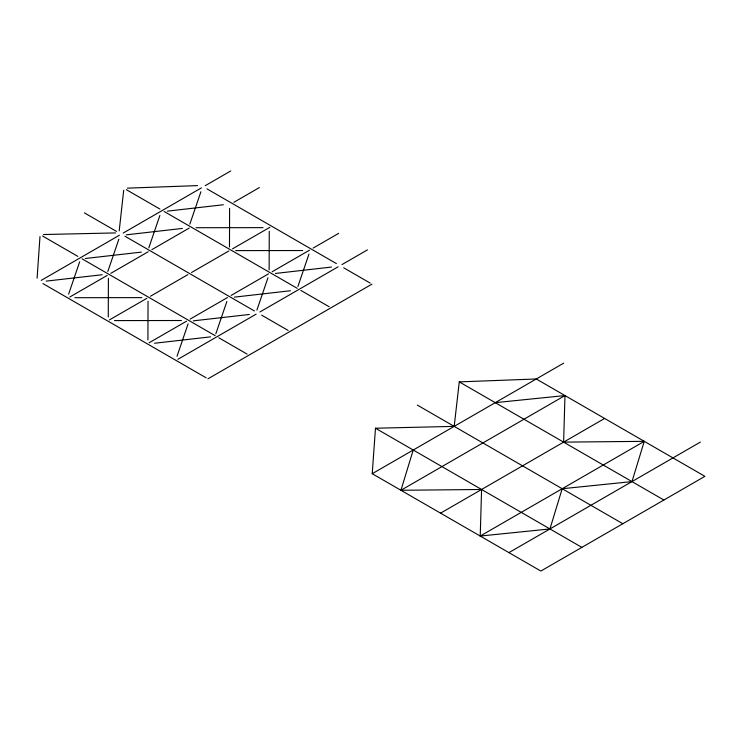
<?xml version="1.0" encoding="UTF-8"?>
<svg xmlns="http://www.w3.org/2000/svg" width="742" height="742" viewBox="0 0 742 742"><rect width="100%" height="100%" fill="white"/><g stroke="black" fill="none" stroke-linecap="round" stroke-linejoin="round"><path stroke-width="1.11" d="M108.267 316.992L108.397 278.333M147.918 339.882L148.038 301.224M229.482 247.012L229.603 208.354M269.133 269.902L269.253 231.244M495.257 402.665L564.977 395.56L563.614 442.13L644.269 441.342L631.971 481.595L562.195 488.728L549.943 528.944L480.222 536.049L481.586 489.488L400.93 490.276L413.229 450.023M37.1 278.213L39.985 236.587M372.224 473.702L375.48 428.227L454.197 426.372L459.27 381.889L536.271 378.986L704.9 476.345L540.853 571.052L372.224 473.702L563.688 363.153M119.202 230.864L123.701 190.249M68.626 294.11L79.682 261.759M107.813 271.479L118.878 239.137M148.827 247.8L159.882 215.458M189.841 224.121L200.897 191.779M177.023 356.225L188.088 323.883M215.811 333.835L226.876 301.484M256.899 310.11L267.955 277.768M297.913 286.44L308.969 254.089M41.19 280.393L119.425 235.223M123.218 233.034L201.444 187.865M205.237 185.676L230.762 170.948M69.822 297.004L107.191 275.43M110.836 273.325L148.205 251.751M151.85 249.655L189.219 228.082M233.878 202.297L259.394 187.559M109.473 319.895L146.842 298.321M150.487 296.216L187.847 274.642M191.492 272.537L228.861 250.963M232.506 248.858L269.875 227.284M149.114 342.785L186.483 321.212M190.128 319.106L227.497 297.533M231.142 295.427L268.511 273.854M272.156 271.748L309.516 250.175M313.161 248.069L338.686 233.34M177.895 359.313L256.129 314.154M259.923 311.965L338.157 266.795M341.951 264.606L367.466 249.868M207.927 378.847L371.974 284.13M400.93 490.276L564.977 395.56M440.572 513.158L604.628 418.451M480.222 536.049L644.269 441.342M508.929 552.623L700.392 442.084M167.358 211.145L223.379 204.755M126.344 234.824L182.374 228.434M85.33 258.504L141.36 252.113M46.143 281.125L102.173 274.744M275.43 273.455L331.451 267.064M234.416 297.134L290.447 290.743M193.328 320.85L249.358 314.469M154.54 343.249L210.57 336.859M127.346 188.143L197.585 185.611M43.555 234.528L115.557 232.923M196.064 227.72L263.03 227.646M235.706 250.61L302.671 250.536M74.849 297.7L141.815 297.625M114.491 320.59L181.456 320.516M206.99 188.876L336.404 263.595M343.694 267.806L370.147 283.073M126.344 189.674L159.901 209.049M164.158 211.498L297.217 288.323M300.862 290.428L329.142 306.752M459.27 381.889L663.886 500.025M84.393 212.871L116.559 231.439M124.962 236.234L254.385 310.954M261.676 315.165L288.128 330.431M417.319 405.086L622.826 523.731M42.554 236.012L77.873 256.407M82.13 258.856L215.189 335.681M218.834 337.786L247.114 354.11M375.48 428.227L581.867 547.373M42.943 283.592L206.1 377.789"/></g></svg>
